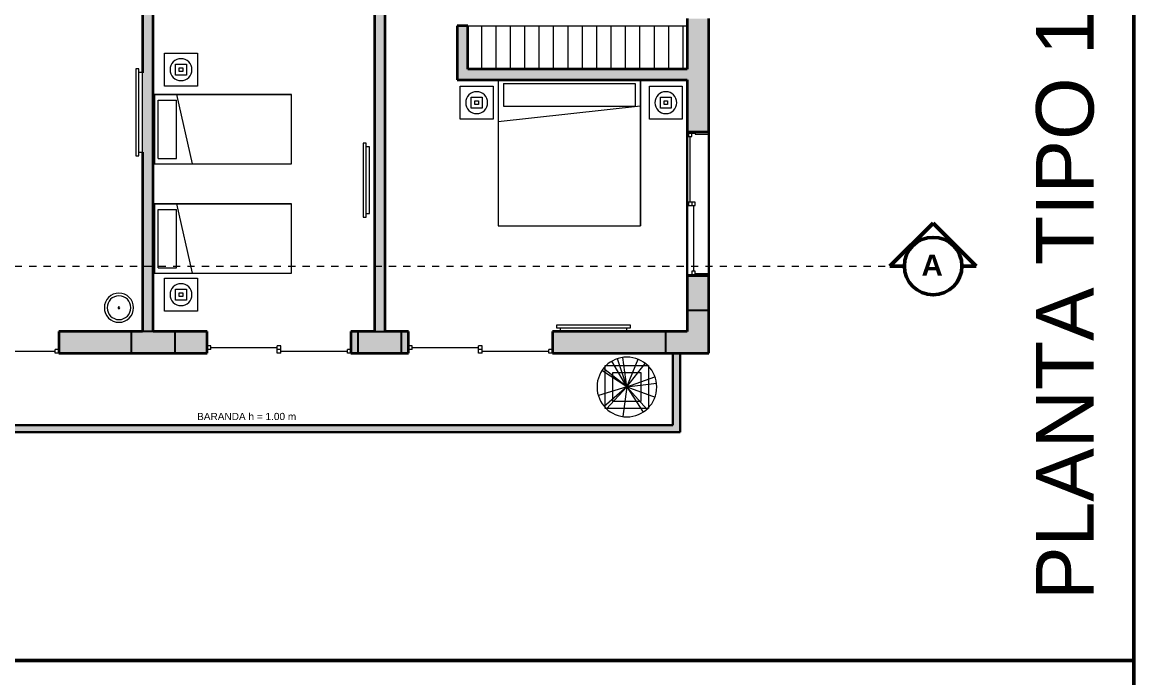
# Model space of a CAD drawing. Header units: metres. Extents: x 42 to 294, y -52 to 32.
# Drawn here: x 152.34 to 167.79, y 3.1 to 12.21 of the extents above; entities that cross this region are included whole.
import ezdxf

# ---------------------------------------------------------------- set-up
doc = ezdxf.new("R2010")
doc.units = ezdxf.units.M
doc.header["$LTSCALE"] = 0.15
doc.linetypes.add('Trazo punto', pattern=[0.015875, 0.00635, -0.004763, 0, -0.004763])
doc.layers.get('0').update_dxf_attribs({"lineweight": 20})
for name, color, linetype, lineweight in [('A-----SYP', 6, 'Continuous', 50), ('A-DOORSYM', 1, 'Continuous', 9), ('A-ELEVOTM', 1, 'Continuous', 9), ('A-GLAZIDM', 6, 'Continuous', 9), ('A-WALL', 2, 'Continuous', 30), ('E-LITEEQM', 4, 'Continuous', 9), ('I-DETLFUM', 2, 'Continuous', 9), ('L-DETLGEM', 6, 'Continuous', 9), ('L-PLNTBEM', 3, 'Continuous', 9), ('RECUADRO', 82, 'Continuous', 50)]:
    doc.layers.add(name, color=color, linetype=linetype, lineweight=lineweight)
doc.layers.add('Hatch', color=8, linetype='Continuous')
doc.layers.add('MUROS', color=11, linetype='Continuous')
doc.styles.get("Standard").update_dxf_attribs({"font": 'arial.ttf', "height": 0.15})

# ---------------------------------------------------------------- blocks, each defined once
blk = doc.blocks.new('Deslizante-2 Paneles - 2000 x 2100mm-72-02 Primer piso')
at = {"layer": 'A-DOORSYM', "lineweight": 13}
for p, q in [((-1, 0.277), (-1, 0.227)), ((-1, 0.277), (-0.95, 0.277)), ((-1, 0.227), (-0.95, 0.227)), ((-0.95, 0.277), (-0.95, 0.227)), ((-0.0254, 0.277), (-0.0254, 0.227)), ((-0.0254, 0.277), (0.0254, 0.277)), ((-0.0254, 0.227), (-0.0254, 0.177)), ((-0.0254, 0.227), (0.0254, 0.227)), ((-0.0254, 0.227), (0.0254, 0.227)), ((-0.0254, 0.177), (0.0254, 0.177)), ((0.0254, 0.277), (0.0254, 0.227)), ((0.0254, 0.227), (0.0254, 0.177)), ((0.9492, 0.227), (0.9492, 0.177)), ((0.9492, 0.227), (1, 0.227)), ((0.9492, 0.177), (1, 0.177)), ((1, 0.227), (1, 0.177))]:
    blk.add_line(p, q, dxfattribs=at)
at = {"layer": 'A-ELEVOTM'}
for p, q in [((-0.95, 0.252), (-0.0254, 0.252)), ((0.0254, 0.202), (0.9492, 0.202))]:
    blk.add_line(p, q, dxfattribs=at)
blk = doc.blocks.new('Deslizante con cubrejuntas - 2000 x 1200mm-40-02 Primer piso')
at = {"layer": 'A-GLAZIDM', "lineweight": 13}
for p, q in [((-1, 0.15), (-0.98095, 0.15)), ((-0.98095, 0.15), (-0.98095, 0.04205)), ((-0.9365, 0.0865), (-0.98095, 0.0865)), ((-0.98095, 0.04205), (-0.96825, 0.04205)), ((-0.96825, 0.04205), (-0.9365, 0.04205)), ((-0.96825, 0.04205), (-0.96825, -0.15)), ((-0.9365, 0.04205), (-0.9365, 0.0865)), ((-0.022225, 0.064275), (-0.9365, 0.064275)), ((-0.022225, 0.13095), (-0.022225, 0.04205)), ((0.022225, 0.13095), (-0.022225, 0.13095)), ((0.022225, 0.0865), (-0.022225, 0.0865)), ((-0.022225, 0.04205), (0.022225, 0.04205)), ((0.022225, 0.04205), (0.022225, 0.13095)), ((0.022225, 0.108725), (0.9365, 0.108725)), ((0.9365, 0.13095), (0.9365, 0.0865)), ((0.98095, 0.13095), (0.9365, 0.13095)), ((0.9365, 0.0865), (0.98095, 0.0865)), ((0.96825, 0.04205), (0.96825, -0.15)), ((0.98095, 0.04205), (0.96825, 0.04205)), ((0.98095, 0.15), (0.98095, 0.04205)), ((1, 0.15), (0.98095, 0.15)), ((1, -0.15), (1, 0.15)), ((-0.96825, -0.15), (-1, -0.15)), ((0.96825, -0.15), (1, -0.15))]:
    blk.add_line(p, q, dxfattribs=at)
blk = doc.blocks.new('Bed _3_ - 1981 x 2032mm - King-21-02 Primer piso')
at = {"layer": 'I-DETLFUM'}
for p, q in [((-0.719, 0.97), (-0.719, -1.062)), ((-0.719, 0.97), (-0.719, -1.062)), ((1.262, -1.062), (1.262, 0.97)), ((1.262, 0.97), (1.262, -1.062)), ((-0.643, 0.92), (-0.643, 0.602)), ((-0.643, 0.92), (1.186, 0.92)), ((1.186, 0.92), (1.186, 0.602)), ((1.262, 0.602), (-0.719, 0.384)), ((-0.643, 0.602), (1.186, 0.602)), ((-0.719, -1.062), (1.262, -1.062)), ((-0.719, -1.062), (1.262, -1.062))]:
    blk.add_line(p, q, dxfattribs=at)
blk = doc.blocks.new('Mesa-Mesita de noche - 0457 x 0457 x 0610 mm-22-02 Primer piso')
at = {"layer": 'I-DETLFUM'}
for p, q in [((0.004, 0), (0.004, 0.457)), ((0.004, 0.457), (0.461, 0.457)), ((0.461, 0.457), (0.461, 0)), ((0.461, 0), (0.004, 0))]:
    blk.add_line(p, q, dxfattribs=at)
blk = doc.blocks.new('Table Lamp _2_ - 60 watt Incandescent-23-02 Primer piso')
at = {"layer": 'E-LITEEQM'}
for p, q in [((-0.0762, -0.0762), (-0.0762, 0.0762)), ((-0.0762, 0.0762), (0.0762, 0.0762)), ((-0.0254, -0.0254), (-0.0254, 0.0254)), ((-0.0254, 0.0254), (0.0254, 0.0254)), ((0.0254, 0.0254), (0.0254, -0.0254)), ((0.0762, 0.0762), (0.0762, -0.0762)), ((0.0762, -0.0762), (-0.0762, -0.0762)), ((0.0254, -0.0254), (-0.0254, -0.0254))]:
    blk.add_line(p, q, dxfattribs=at)
for start, end in [(360, 180), (180, 360)]:
    blk.add_arc((0, 0), 0.1524, start, end, dxfattribs=at)
blk = doc.blocks.new('Television - Plasma - 50_-87-02 Primer piso')
at = {"layer": 'I-DETLFUM'}
for p, q in [((0.6096, 0), (-0.4953, 0)), ((-0.4953, 0), (-0.4953, -0.0508)), ((0.6096, 0), (-0.4953, 0)), ((-0.4953, 0), (-0.4953, -0.0508)), ((0.6096, -0.0508), (0.6096, 0)), ((0.6096, -0.0508), (0.6096, 0)), ((-0.4953, -0.0508), (-0.5461, -0.0508)), ((-0.5461, -0.0508), (-0.5461, -0.0889)), ((-0.5461, -0.0508), (-0.5461, -0.0889)), ((0.6604, -0.0508), (-0.5461, -0.0508)), ((-0.5461, -0.0889), (0.6604, -0.0889)), ((-0.5461, -0.0889), (0.6604, -0.0889)), ((0.6604, -0.0508), (0.6096, -0.0508)), ((0.6604, -0.0889), (0.6604, -0.0508)), ((0.6604, -0.0889), (0.6604, -0.0508))]:
    blk.add_line(p, q, dxfattribs=at)
blk = doc.blocks.new('Bed _3_ - 0965 x 1905mm - Twin-89-02 Primer piso')
at = {"layer": 'I-DETLFUM'}
for p, q in [((0.754, 0.907), (-0.211, 0.907)), ((-0.211, 0.907), (-0.211, -0.998)), ((-0.211, 0.907), (-0.211, -0.998)), ((-0.211, 0.907), (0.754, 0.907)), ((-0.135, 0.856), (-0.135, 0.602)), ((-0.135, 0.856), (0.678, 0.856)), ((0.678, 0.856), (0.678, 0.602)), ((0.754, -0.998), (0.754, 0.907)), ((0.754, 0.907), (0.754, -0.998)), ((0.754, 0.602), (-0.211, 0.384)), ((-0.135, 0.602), (0.678, 0.602)), ((-0.211, -0.998), (0.754, -0.998)), ((-0.211, -0.998), (0.754, -0.998))]:
    blk.add_line(p, q, dxfattribs=at)
blk = doc.blocks.new('Television - Plasma - 42_-90-02 Primer piso')
at = {"layer": 'I-DETLFUM'}
for p, q in [((0.5207, 0), (-0.4064, 0)), ((-0.4064, 0), (-0.4064, -0.0508)), ((0.5207, 0), (-0.4064, 0)), ((-0.4064, 0), (-0.4064, -0.0508)), ((-0.4064, -0.0508), (-0.4572, -0.0508)), ((-0.4572, -0.0508), (-0.4572, -0.0889)), ((-0.4572, -0.0508), (-0.4572, -0.0889)), ((0.5715, -0.0508), (-0.4572, -0.0508)), ((-0.4572, -0.0889), (0.5715, -0.0889)), ((-0.4572, -0.0889), (0.5715, -0.0889)), ((0.5207, -0.0508), (0.5207, 0)), ((0.5207, -0.0508), (0.5207, 0)), ((0.5715, -0.0508), (0.5207, -0.0508)), ((0.5715, -0.0889), (0.5715, -0.0508)), ((0.5715, -0.0889), (0.5715, -0.0508))]:
    blk.add_line(p, q, dxfattribs=at)
blk = doc.blocks.new('Television - Plasma - 42_-91-02 Primer piso')
at = {"layer": 'I-DETLFUM'}
for p, q in [((-0.4064, 0), (-0.4064, -0.0508)), ((-0.4064, 0), (-0.4064, -0.0508)), ((-0.4064, -0.0508), (-0.4572, -0.0508)), ((-0.4572, -0.0508), (-0.4572, -0.0889)), ((-0.4572, -0.0508), (-0.4572, -0.0889)), ((0.5715, -0.0508), (-0.4572, -0.0508)), ((-0.4572, -0.0889), (0.5715, -0.0889)), ((-0.4572, -0.0889), (0.5715, -0.0889)), ((0.5207, -0.0508), (0.5207, 0)), ((0.5207, -0.0508), (0.5207, 0)), ((0.5715, -0.0508), (0.5207, -0.0508)), ((0.5715, -0.0889), (0.5715, -0.0508)), ((0.5715, -0.0889), (0.5715, -0.0508))]:
    blk.add_line(p, q, dxfattribs=at)
blk = doc.blocks.new('Floor Lamp _5_ - 100 watt Incandescent-92-02 Primer piso')
at = {"layer": 'E-LITEEQM'}
for radius, start, end in [(0.203, 0, 180), (0.203, 360, 180), (0.165, 360, 180), (0.203, 180, 0), (0.203, 180, 360), (0.165, 180, 360), (0.0127, 360, 180), (0.0127, 180, 360)]:
    blk.add_arc((0, 0), radius, start, end, dxfattribs=at)
blk = doc.blocks.new('Tiesto - 0600 x 0600mm-93-02 Primer piso')
at = {"layer": 'L-DETLGEM'}
for p, q in [((-0.3, -0.3), (-0.3, 0.3)), ((-0.3, 0.3), (0.3, 0.3)), ((-0.1984, 0.1984), (-0.1984, -0.1984)), ((0.1984, 0.1984), (-0.1984, 0.1984)), ((0.1984, -0.1984), (0.1984, 0.1984)), ((0.3, 0.3), (0.3, -0.3)), ((0.3, -0.3), (-0.3, -0.3)), ((-0.1984, -0.1984), (0.1984, -0.1984))]:
    blk.add_line(p, q, dxfattribs=at)
blk = doc.blocks.new('RPC Tree - Deciduous - Gray Birch - 1_5 Meter-94-02 Primer piso')
at = {"layer": 'L-PLNTBEM'}
for q in [(-0.209, 0.359), (-0.133, 0.393), (-0.059, 0.411), (0.156, 0.385), (0.254, 0.328), (-0.347, 0.228), (-0.325, 0.257), (-0.397, -0.119), (-0.314, -0.271), (-0.284, -0.302), (-0.059, -0.411), (0.39, 0.141), (0.412, 0.053), (0.224, -0.349), (0.278, -0.308), (0.391, -0.14)]:
    blk.add_line((0, 0), q, dxfattribs=at)
for start, end in [(360, 180), (180, 360)]:
    blk.add_arc((0, 0), 0.415, start, end, dxfattribs=at)
blk = doc.blocks.new('Sección - Extremo de sección-3896-02 Primer piso')
at = {"layer": 'A-----SYP'}
for p, q in [((-0.006, 0.00598), (-0.012, 0)), ((0, 0), (-0.006, 0.00598)), ((-0.012, 0), (-0.01, 0)), ((-0.002, 0), (0, 0))]:
    blk.add_line(p, q, dxfattribs=at)
blk.add_circle((-0.006, 0), 0.004, dxfattribs=at)
blk.add_arc((-0.006, 0), 0.004, 0, 180, dxfattribs=at)

msp = doc.modelspace()

# ---------------------------------------------------------------- hatches: boundary and pattern name
at = {"layer": 'Hatch'}
msp.add_hatch(color=256, dxfattribs=at).paths.add_polyline_path([(161.884, 7.612), (161.884, 8.212), (161.584, 8.212), (161.584, 7.912), (161.284, 7.912), (161.284, 7.612)])
at = {"layer": 'Hatch', "ltscale": 0.2}
for points in [[(154.459, 7.912), (154.234, 7.912), (153.859, 7.912), (153.859, 7.612), (154.459, 7.612)], [(157.609, 7.612), (157.609, 7.912), (157.009, 7.912), (157.009, 7.612)]]:
    msp.add_hatch(color=256, dxfattribs=at).paths.add_polyline_path(points)
at = {"layer": 'MUROS'}
h = msp.add_hatch(color=256, dxfattribs=at)
h.paths.add_polyline_path([(157.484, 16.812), (157.434, 16.812), (157.384, 16.812), (157.384, 16.662), (157.484, 16.662)])
h.paths.add_polyline_path([(157.234, 16.812), (157.134, 16.812), (157.134, 16.662), (157.234, 16.662)])
h.paths.add_polyline_path([(157.384, 16.334), (157.234, 16.334), (157.234, 14.962), (157.384, 14.962)])
h.paths.add_polyline_path([(161.084, 16.812), (158.534, 16.812), (158.534, 17.412), (158.384, 17.412), (158.384, 16.812), (158.284, 16.812), (158.284, 16.662), (158.384, 16.662), (158.384, 15.862), (158.534, 15.862), (158.534, 16.662), (159.434, 16.662), (159.434, 15.762), (159.584, 15.762), (159.584, 16.662), (161.084, 16.662)])
h.paths.add_polyline_path([(161.884, 17.562), (161.584, 17.562), (161.584, 16.812), (161.884, 16.812)])
h.paths.add_polyline_path([(161.884, 16.662), (161.584, 16.662), (161.584, 14.962), (159.584, 14.962), (159.584, 15.062), (159.434, 15.062), (159.434, 14.962), (158.384, 14.962), (158.384, 14.062), (158.284, 14.062), (158.284, 13.912), (158.534, 13.912), (158.534, 14.812), (159.434, 14.812), (159.434, 13.912), (159.584, 13.912), (159.584, 14.812), (161.584, 14.812), (161.584, 14.012), (161.884, 14.012)])
h.paths.add_polyline_path([(161.884, 13.412), (161.584, 13.412), (161.584, 13.112), (159.584, 13.112), (159.584, 13.212), (159.434, 13.212), (159.434, 12.962), (161.584, 12.962), (161.584, 12.862), (161.884, 12.862)])
h.paths.add_polyline_path([(161.884, 12.262), (161.584, 12.262), (161.584, 11.562), (158.534, 11.562), (158.534, 12.162), (158.384, 12.162), (158.384, 11.412), (161.584, 11.412), (161.584, 10.687), (161.884, 10.687)])
h = msp.add_hatch(color=256, dxfattribs=at)
h.paths.add_polyline_path([(150.847, 7.912), (149.759, 7.912), (149.759, 7.612), (150.847, 7.612)])
h.paths.add_polyline_path([(149.759, 8.512), (149.459, 8.512), (149.459, 8.412), (149.759, 8.412)])
h.paths.add_polyline_path([(161.484, 7.612), (161.384, 7.612), (161.384, 6.612), (150.059, 6.612), (150.059, 7.612), (149.959, 7.612), (149.959, 6.512), (161.484, 6.512)])
h.paths.add_polyline_path([(154.159, 12.912), (155.934, 12.912), (155.934, 12.312), (156.084, 12.312), (156.084, 13.912), (156.334, 13.912), (156.334, 14.062), (156.084, 14.062), (156.084, 14.962), (155.934, 14.962), (155.934, 13.062), (154.009, 13.062), (154.009, 11.511), (154.009, 10.406), (154.009, 8.822), (154.159, 8.822)])
h = msp.add_hatch(color=256, dxfattribs=at)
h.paths.add_polyline_path([(161.884, 8.687), (161.584, 8.687), (161.584, 8.212), (161.884, 8.212)])
h.paths.add_polyline_path([(161.284, 7.912), (159.709, 7.912), (159.709, 7.612), (161.284, 7.612)])
h.paths.add_polyline_path([(157.384, 8.822), (157.234, 8.822), (157.234, 7.912), (157.384, 7.912)])
h.paths.add_polyline_path([(157.384, 13.412), (157.234, 13.412), (157.234, 8.822), (157.384, 8.822)])
h.paths.add_polyline_path([(157.709, 7.912), (157.609, 7.912), (157.609, 7.612), (157.709, 7.612)])
h.paths.add_polyline_path([(157.009, 7.912), (156.909, 7.912), (156.909, 7.612), (157.009, 7.612)])
h = msp.add_hatch(color=256, dxfattribs=at)
h.paths.add_polyline_path([(154.909, 7.912), (154.459, 7.912), (154.459, 7.612), (154.909, 7.612)])
h.paths.add_polyline_path([(153.859, 7.912), (152.847, 7.912), (152.847, 7.612), (153.859, 7.612)])
h.paths.add_polyline_path([(154.159, 8.822), (154.009, 8.822), (154.009, 7.912), (154.159, 7.912)])

# ---------------------------------------------------------------- linework, layer by layer
for p, q in [((158.522, 12.162), (161.572, 12.162)), ((158.522, 12.162), (158.522, 11.562)), ((158.722, 12.162), (158.722, 11.562)), ((158.922, 12.162), (158.922, 11.562)), ((159.122, 12.162), (159.122, 11.562)), ((159.322, 12.162), (159.322, 11.562)), ((159.522, 12.162), (159.522, 11.562)), ((159.722, 12.162), (159.722, 11.562)), ((159.922, 12.162), (159.922, 11.562)), ((160.122, 12.162), (160.122, 11.562)), ((160.322, 12.162), (160.322, 11.562)), ((160.522, 12.162), (160.522, 11.562)), ((160.722, 12.162), (160.722, 11.562)), ((160.922, 12.162), (160.922, 11.562)), ((161.122, 12.162), (161.122, 11.562)), ((161.322, 12.162), (161.322, 11.562)), ((161.522, 12.162), (161.522, 11.562))]:
    msp.add_line(p, q)
at = {"layer": 'A-----SYP', "linetype": 'Trazo punto', "lineweight": 15}
msp.add_line((131.236, 8.822), (164.402, 8.822), dxfattribs=at)
at = {"layer": 'A-WALL', "lineweight": 35}
for p, q in [((157.234, 13.912), (157.234, 7.912)), ((157.384, 7.912), (157.384, 13.912)), ((154.009, 13.062), (154.009, 11.511)), ((154.159, 7.912), (154.159, 12.912)), ((161.584, 12.262), (161.584, 11.562)), ((161.884, 10.687), (161.884, 12.262)), ((158.534, 12.162), (158.384, 12.162)), ((158.384, 12.162), (158.384, 11.412)), ((158.534, 11.562), (158.534, 12.162)), ((161.584, 11.562), (158.534, 11.562)), ((158.384, 11.412), (161.584, 11.412)), ((161.584, 11.412), (161.584, 10.687)), ((161.584, 10.687), (161.884, 10.687)), ((154.009, 10.406), (154.009, 7.912)), ((161.584, 8.687), (161.584, 7.912)), ((161.884, 8.687), (161.584, 8.687)), ((161.884, 7.612), (161.884, 8.687)), ((154.009, 7.912), (152.847, 7.912)), ((152.847, 7.912), (152.847, 7.612)), ((154.909, 7.912), (154.159, 7.912)), ((154.909, 7.612), (154.909, 7.912)), ((157.234, 7.912), (156.909, 7.912)), ((156.909, 7.912), (156.909, 7.612)), ((157.709, 7.912), (157.384, 7.912)), ((157.709, 7.612), (157.709, 7.912)), ((161.584, 7.912), (159.709, 7.912)), ((159.709, 7.912), (159.709, 7.612)), ((152.847, 7.612), (154.909, 7.612)), ((156.909, 7.612), (157.709, 7.612)), ((159.709, 7.612), (161.884, 7.612))]:
    msp.add_line(p, q, dxfattribs=at)
at = {"layer": 'A-WALL'}
for p, q in [((161.584, 8.687), (161.584, 10.687)), ((161.884, 10.687), (161.884, 8.687)), ((161.384, 6.612), (161.384, 7.612)), ((161.484, 7.612), (161.484, 6.512)), ((161.484, 6.512), (149.959, 6.512)), ((150.059, 6.612), (161.384, 6.612))]:
    msp.add_line(p, q, dxfattribs=at)
at = {"layer": 'Hatch', "ltscale": 0.2}
for p, q in [((161.584, 8.212), (161.884, 8.212)), ((161.884, 8.212), (161.884, 7.612)), ((153.859, 7.612), (153.859, 7.912)), ((154.459, 7.912), (153.859, 7.912)), ((154.459, 7.912), (154.459, 7.612)), ((157.009, 7.612), (157.009, 7.912)), ((157.009, 7.912), (157.609, 7.912)), ((157.609, 7.912), (157.609, 7.612)), ((161.284, 7.612), (161.284, 7.912)), ((161.284, 7.912), (161.584, 7.912)), ((154.459, 7.612), (153.859, 7.612)), ((157.609, 7.612), (157.009, 7.612)), ((161.884, 7.612), (161.284, 7.612))]:
    msp.add_line(p, q, dxfattribs=at)
at = {"layer": 'Hatch'}
msp.add_line((161.584, 8.212), (161.584, 7.912), dxfattribs=at)
at = {"layer": 'RECUADRO', "ltscale": 0.1}
for p, q in [((167.791, 31.505), (167.791, -51.757)), ((167.791, 3.341), (125.791, 3.341)), ((125.791, 3.341), (167.791, 3.341))]:
    msp.add_line(p, q, dxfattribs=at)

# ---------------------------------------------------------------- block references
at = {"layer": 'A-----SYP', "extrusion": (0, 0, -1), "xscale": 99.99999999999993, "yscale": 99.99999999999993, "zscale": 99.99999999999993}
msp.add_blockref('Sección - Extremo de sección-3896-02 Primer piso', (-164.402, 8.822), dxfattribs=at)
at = {"layer": 'A-DOORSYM', "rotation": 180}
for p in [(151.847, 7.889), (155.909, 7.889), (158.709, 7.889)]:
    msp.add_blockref('Deslizante-2 Paneles - 2000 x 2100mm-72-02 Primer piso', p, dxfattribs=at)
at = {"layer": 'A-GLAZIDM', "rotation": 89.99999999999991}
msp.add_blockref('Deslizante con cubrejuntas - 2000 x 1200mm-40-02 Primer piso', (161.734, 9.687), dxfattribs=at)
at = {"layer": 'E-LITEEQM'}
for name, p in [('Table Lamp _2_ - 60 watt Incandescent-23-02 Primer piso', (154.546, 11.553)), ('Table Lamp _2_ - 60 watt Incandescent-23-02 Primer piso', (158.656, 11.094)), ('Table Lamp _2_ - 60 watt Incandescent-23-02 Primer piso', (161.286, 11.094)), ('Table Lamp _2_ - 60 watt Incandescent-23-02 Primer piso', (154.546, 8.425)), ('Floor Lamp _5_ - 100 watt Incandescent-92-02 Primer piso', (153.684, 8.244))]:
    msp.add_blockref(name, p, dxfattribs=at)
at = {"layer": 'I-DETLFUM'}
for name, p in [('Mesa-Mesita de noche - 0457 x 0457 x 0610 mm-22-02 Primer piso', (154.314, 11.324)), ('Mesa-Mesita de noche - 0457 x 0457 x 0610 mm-22-02 Primer piso', (158.423, 10.865)), ('Bed _3_ - 1981 x 2032mm - King-21-02 Primer piso', (159.672, 10.442)), ('Mesa-Mesita de noche - 0457 x 0457 x 0610 mm-22-02 Primer piso', (161.053, 10.865)), ('Mesa-Mesita de noche - 0457 x 0457 x 0610 mm-22-02 Primer piso', (154.314, 8.197))]:
    msp.add_blockref(name, p, dxfattribs=at)
for name, p, rotation in [('Television - Plasma - 50_-87-02 Primer piso', (154.009, 11.016), 269.9999999999997), ('Bed _3_ - 0965 x 1905mm - Twin-89-02 Primer piso', (155.086, 10.453), 89.99999999999967), ('Television - Plasma - 42_-90-02 Primer piso', (157.169, 10.074), 270.0000000000001), ('Bed _3_ - 0965 x 1905mm - Twin-89-02 Primer piso', (155.086, 8.933), 89.99999999999967), ('Television - Plasma - 42_-91-02 Primer piso', (160.339, 7.912), 180)]:
    msp.add_blockref(name, p, dxfattribs=dict(at, rotation=rotation))
at = {"layer": 'L-DETLGEM'}
msp.add_blockref('Tiesto - 0600 x 0600mm-93-02 Primer piso', (160.745, 7.142), dxfattribs=at)
at = {"layer": 'L-PLNTBEM'}
msp.add_blockref('RPC Tree - Deciduous - Gray Birch - 1_5 Meter-94-02 Primer piso', (160.745, 7.142), dxfattribs=at)

# ---------------------------------------------------------------- texts
at = {"ltscale": 0.1, "insert": (154.77, 6.782), "char_height": 0.1, "width": 1.54537, "attachment_point": 1}
msp.add_mtext('BARANDA h = 1.00 m', dxfattribs=at)
at = {"layer": 'RECUADRO', "ltscale": 0.1, "insert": (166.433, 4.18), "char_height": 0.8, "width": 28.49161, "attachment_point": 1, "rotation": 90}
msp.add_mtext('PLANTA TIPO 1º y 2º PISO AMOBLADA ESC. 1:100', dxfattribs=at)

# ---------------------------------------------------------------- next in the draw order: texts
at = {"layer": 'A-----SYP', "insert": (164.988, 8.983), "char_height": 0.29506, "width": 0.162, "attachment_point": 2, "line_spacing_factor": 0.938532, "bg_fill": 3, "box_fill_scale": 1.25, "bg_fill_color": 0, "bg_fill_transparency": 0}
msp.add_mtext('{\\fArial|b1|i0|c0|p34;A}', dxfattribs=at)

doc.saveas('drawing.dxf')
